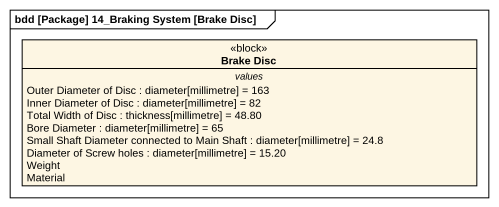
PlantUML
@startuml
mainframe bdd [Package] 14_Braking System [Brake Disc]
hide circle
hide empty members
class "Brake Disc" as Brake_Disc <<block>> {
  -- values --
  Outer Diameter of Disc : diameter[millimetre] = 163
  Inner Diameter of Disc : diameter[millimetre] = 82
  Total Width of Disc : thickness[millimetre] = 48.80
  Bore Diameter : diameter[millimetre] = 65
  Small Shaft Diameter connected to Main Shaft : diameter[millimetre] = 24.8
  Diameter of Screw holes : diameter[millimetre] = 15.20
  Weight
  Material
}
@enduml
